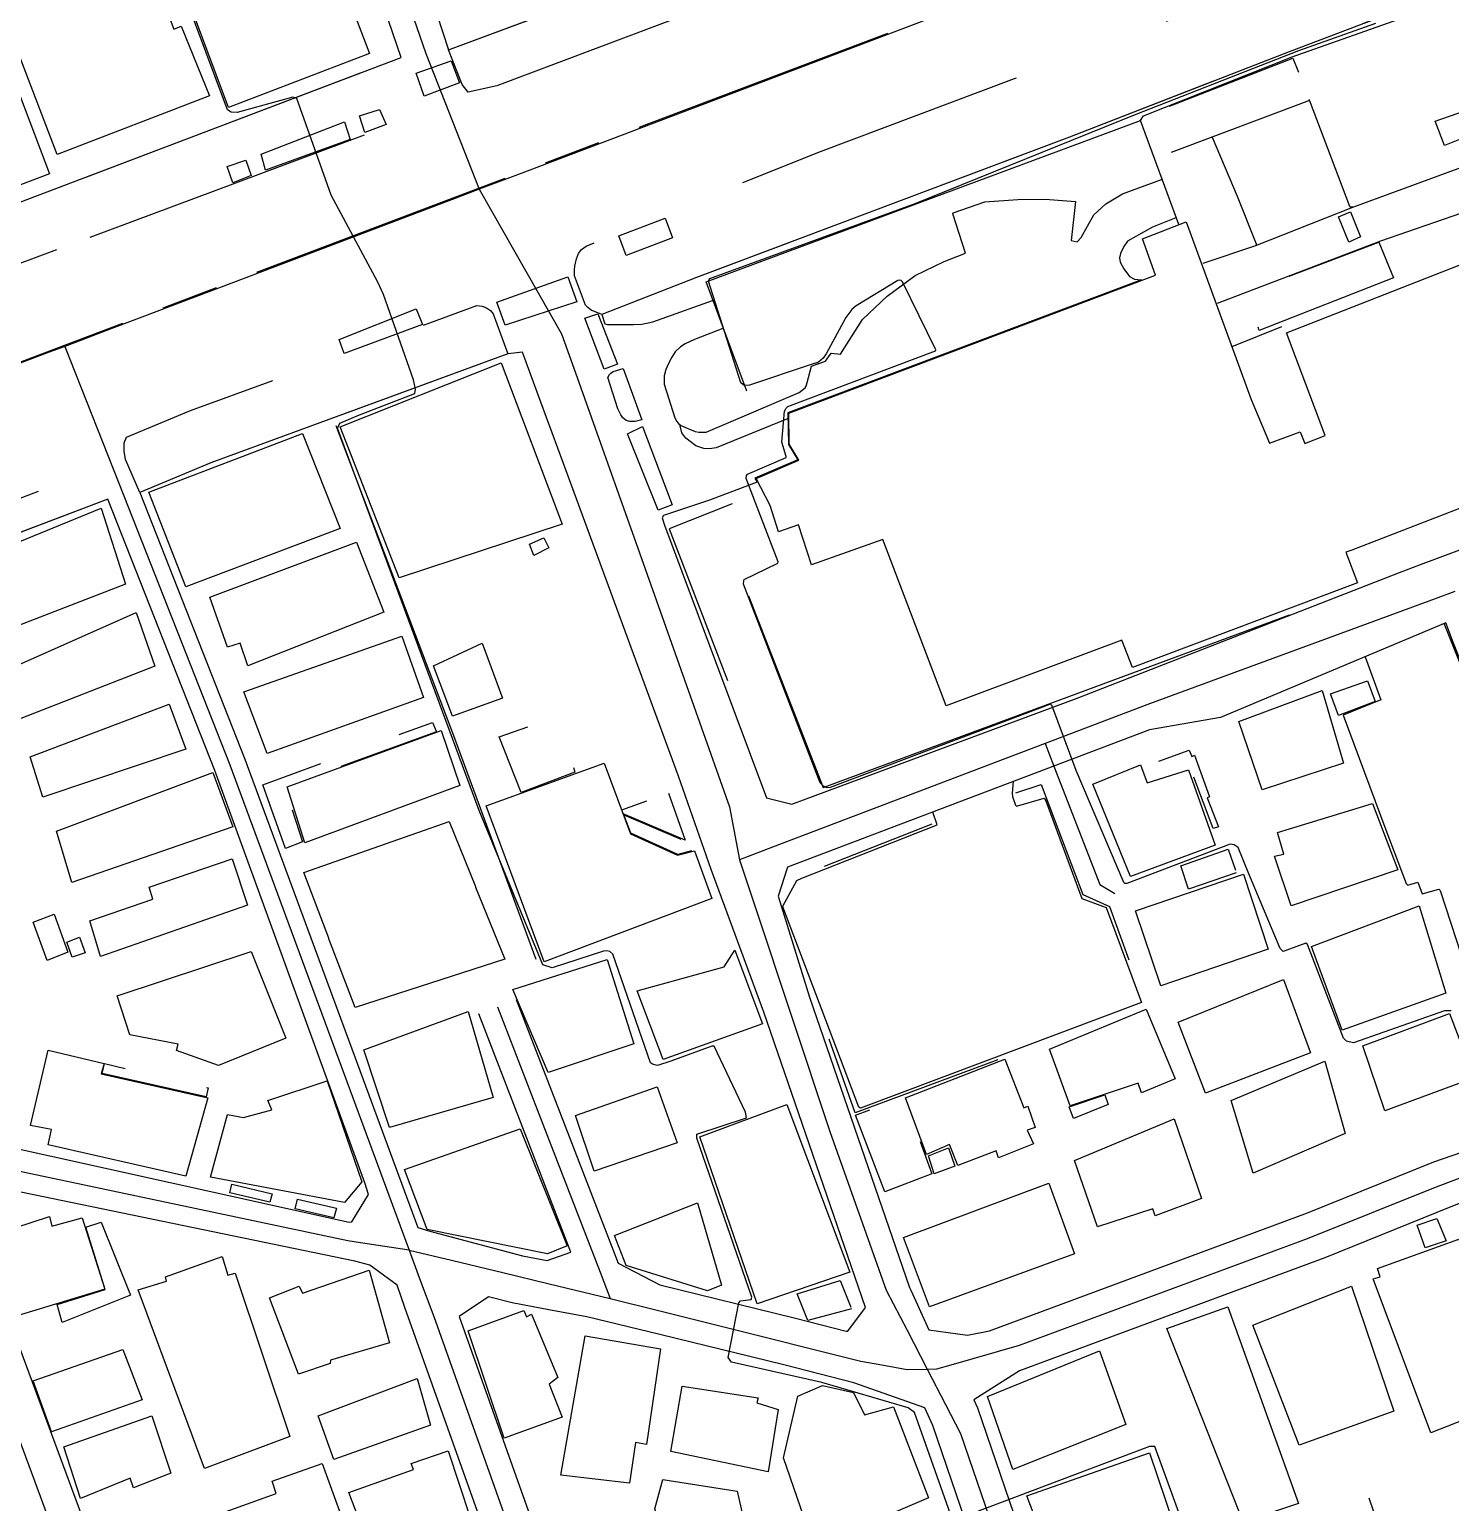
# Model space of a CAD drawing. Header units: millimetres. Extents: x 198785 to 203305, y 542885 to 545889.
# Drawn here: x 202282.9 to 202460, y 544903.6 to 545087.1 of the extents above; entities that cross this region are included whole.
import ezdxf

# ---------------------------------------------------------------- set-up
doc = ezdxf.new("R2010")
doc.units = ezdxf.units.MM
for name, pattern in [('FENCE_25K', [54.3, 28.7, -9.2, -16.4]), ('HIDDEN_BULD_25K', [28.8, 18.4, -10.4]), ('HIDDEN_EMD_25K', [50.97, 33.12, -5.36, 7.13, -5.36]), ('HIDDEN_IN_25K', [56.5, 36.5, -20])]:
    doc.linetypes.add(name, pattern=pattern)
for name, color, linetype in [('A0013114', 253, 'Continuous'), ('A0013117', 253, 'Continuous'), ('A0013118', 253, 'Continuous'), ('A0023214', 253, 'Continuous'), ('A0023217', 253, 'Continuous'), ('A0033324', 253, 'Continuous'), ('A0043325', 253, 'Continuous'), ('B0014111', 253, 'Continuous'), ('B0014112', 253, 'Continuous'), ('B0014113', 253, 'Continuous'), ('B0014116', 253, 'Continuous'), ('B0014118', 253, 'Continuous'), ('B0024120', 253, 'Continuous'), ('C0076117', 253, 'Continuous'), ('F0017111', 253, 'Continuous'), ('F0047224', 253, 'Continuous'), ('G0018117', 253, 'Continuous')]:
    doc.layers.add(name, color=color, linetype=linetype)

msp = doc.modelspace()

# ---------------------------------------------------------------- linework, layer by layer
at = {"layer": 'A0013114'}
for points in [[(202335.12, 545084.58), (202390.55, 545105.23), (202449.19, 545126.35)], [(202488.88, 545101.82), (202481.16, 545098.78), (202480.76, 545099.96), (202469.6, 545095.7), (202461.57, 545092.63), (202439.86, 545084.34), (202412.49, 545073.72), (202366, 545056.24), (202354.21, 545051.63)], [(202236.4, 545048.04), (202262.96, 545058.47), (202277.75, 545064.09), (202282.7, 545065.97), (202329.21, 545083.65)], [(202344.32, 545046.91), (202342.51, 545046.72), (202305.5, 545033.14), (202296.62, 545029.45)], [(202292.65, 545028.61), (202247.1, 545011.33), (202252.14, 544999.06), (202262.2, 544970.74), (202265.7, 544960.88)]]:
    msp.add_lwpolyline(points, dxfattribs=at)
at = {"layer": 'A0013117'}
for points in [[(202449.19, 545126.35), (202449.27, 545129.41), (202434.21, 545172.85), (202431.1, 545173.99), (202430.55, 545173.77), (202417.68, 545169.04), (202320.67, 545133.28), (202319.44, 545132.79), (202319.2, 545132.26), (202320.67, 545126.94), (202332.23, 545093.39), (202335.12, 545084.58)], [(202329.21, 545083.65), (202326.56, 545091.44), (202315.46, 545123.66), (202312.36, 545129.35), (202311.73, 545129.69), (202310.25, 545129.09), (202290.52, 545121.31), (202279.3, 545117.13), (202221.37, 545094.45), (202220.85, 545091.58), (202234.5, 545053.4), (202236.4, 545048.04)], [(202361.73, 545026.31), (202362.04, 545025.38), (202374.72, 544991.42), (202377.87, 544990.6), (202413.44, 545003.83), (202453.63, 545019.49), (202456.22, 545020.46), (202463.24, 545023.09), (202490.13, 545033.17), (202512.21, 545041.34), (202514.27, 545045.82), (202503.66, 545076.23)], [(202354.21, 545051.63), (202354.59, 545050.46)], [(202343.55, 544966.28), (202356.23, 544933.45), (202361.42, 544930.72), (202378.34, 544926.6), (202384.66, 544924.97), (202384.86, 544924.95), (202387.08, 544927.93), (202374.41, 544964.7), (202369.82, 544977.06), (202367.82, 544982.46), (202365.5, 544989.11), (202363.75, 544994.11), (202349.42, 545033.05), (202346.6, 545040.72), (202344.32, 545046.91)], [(202265.7, 544960.88), (202267.37, 544958.74), (202270.37, 544950.11), (202322.71, 544938.55), (202323.06, 544938.6), (202325.13, 544941.98), (202324.68, 544943.43), (202305.97, 544994.81), (202292.65, 545028.61)], [(202296.62, 545029.45), (202309.71, 544996.23), (202331.3, 544937.87), (202332.76, 544937.41), (202344.34, 544934.33), (202347.38, 544933.77), (202350.35, 544934.8), (202338.89, 544964.48)], [(202394.96, 544925.11), (202399.79, 544924.48), (202402.54, 544925.02), (202442.16, 544939.69), (202457.91, 544946.07), (202476.4, 544952.46), (202482.79, 544954.99), (202460.34, 545010.68), (202459.38, 545013.2), (202431.31, 545001.4), (202422.45, 544999.89), (202377.36, 544982.76), (202376.18, 544979.17), (202380.11, 544966.57), (202392.57, 544930.41), (202392.74, 544930.06), (202394.96, 544925.11)], [(202493.02, 544893.11), (202523.85, 544941.23), (202523.96, 544941.42), (202523.43, 544945.51), (202506.2, 544956.97), (202491.58, 544952.96), (202488.89, 544951.89), (202484.56, 544950.18), (202460.02, 544940.45), (202444.32, 544934.09), (202406.26, 544920), (202400.58, 544916.42), (202401.04, 544915.41), (202417.47, 544867.3)], [(202320.24, 544826.3), (202357.03, 544839.87), (202358.94, 544845.92), (202356.56, 544852.36), (202329.68, 544927.9), (202328.71, 544930.68), (202325.31, 544933.2), (202323.45, 544933.69), (202276.74, 544943.32), (202274.46, 544942.36), (202274.78, 544941.33), (202316.78, 544827.96), (202320.24, 544826.3)], [(202379.34, 544900.94), (202395.41, 544856.88), (202397.34, 544855.09), (202411.59, 544860.38), (202412.81, 544862.38), (202395.45, 544913.21), (202394.47, 544915.4), (202385.61, 544918.53), (202376.88, 544920.78), (202361.46, 544924.53), (202352.35, 544926.75), (202347.61, 544927.63), (202343.02, 544928.48), (202340.11, 544929.25), (202336.45, 544926.77), (202362.2, 544854.41), (202365.45, 544845.62), (202369.5, 544844.56), (202388.47, 544851.75), (202389.31, 544856.08), (202373.71, 544898.89)], [(202449.81, 544904.2), (202457.95, 544880.37)]]:
    msp.add_lwpolyline(points, dxfattribs=at)
at = {"layer": 'A0013118'}
for points in [[(202429.13, 545058), (202435.7, 545060.2), (202447.78, 545064.98), (202466.26, 545071.75), (202477, 545075.62), (202477.46, 545075.9), (202479.46, 545079.64), (202479.81, 545079.77), (202481.92, 545080.61), (202486.13, 545082.21), (202487.73, 545083.51), (202488.74, 545084.66), (202489.39, 545086.36), (202489.53, 545087.31), (202489.35, 545088.72), (202488.84, 545089.81), (202487.27, 545091.44), (202486.03, 545092.03), (202484.64, 545092.43), (202482.15, 545092.43)], [(202447.78, 545064.98), (202447.52, 545065.01), (202447.43, 545065.08), (202442.41, 545078.32), (202442.36, 545078.41), (202442.34, 545078.4)], [(202503.66, 545076.23), (202503.27, 545076.39), (202498.46, 545076.74), (202483.94, 545071.96), (202478.18, 545070.05), (202451.24, 545060.75), (202430.9, 545053.01)], [(202430.28, 545073.72), (202433.37, 545066.36), (202435.76, 545060.44), (202435.7, 545060.2)], [(202369.28, 545049.86), (202365.76, 545048.5), (202364.59, 545047.97), (202364, 545047.58), (202363.37, 545046.99), (202362.95, 545046.32), (202362.52, 545045.53), (202362.17, 545044.77), (202362, 545043.96), (202361.98, 545042.93), (202363.3, 545038.76), (202363.54, 545038.31), (202363.77, 545038.04), (202364.07, 545037.8), (202365.84, 545037.04), (202366.29, 545036.96), (202367.21, 545036.95), (202378.79, 545041.91), (202379.55, 545042.49), (202379.67, 545042.7), (202379.8, 545043.13), (202380.36, 545045.17), (202382.08, 545045.82), (202382.79, 545046.81), (202383.97, 545046.68), (202384.47, 545047.45), (202386.7, 545051.01), (202389.76, 545053.92), (202393.28, 545056.46), (202396.87, 545058.22), (202399.55, 545059.25), (202397.97, 545064.18), (202397.98, 545064.29), (202401.95, 545065.66), (202406.04, 545065.96), (202409.48, 545065.99), (202413.26, 545065.71), (202412.68, 545060.83), (202413.45, 545060.66), (202413.93, 545061.23), (202415.54, 545064.03), (202417.04, 545065.4), (202419.09, 545066.64), (202423.95, 545068.42)], [(202425.74, 545063.66), (202422.83, 545062.5), (202419.7, 545060.76), (202419.25, 545060.11), (202418.83, 545059.22), (202418.73, 545058.68), (202418.82, 545058.14), (202419.25, 545057.32), (202419.98, 545056.34), (202420.6, 545056.02), (202421.45, 545055.96), (202377.41, 545039.39), (202377.46, 545035.42), (202378.63, 545033.51), (202373.29, 545031.22), (202373.55, 545030.72), (202367.63, 545028.5), (202361.89, 545026.58), (202361.73, 545026.31)], [(202354.59, 545050.46), (202354.9, 545050.36), (202358.15, 545050.38), (202359.21, 545050.42), (202360.55, 545050.71), (202367.99, 545053.35)], [(202449.35, 545008.99), (202451.3, 545003.63), (202446.59, 545001.69), (202451.93, 544987.4), (202454.45, 544980.72), (202454.65, 544980.52), (202455.88, 544980.9), (202456.44, 544979.46), (202458.51, 544980.02), (202458.68, 544979.85), (202462.64, 544967.78), (202462.8, 544967.61), (202474.93, 544971.8), (202474.93, 544972.18), (202467.29, 544992.91), (202459.19, 545013.12)], [(202405.46, 544993.44), (202405.33, 544992), (202405.38, 544991.56), (202405.75, 544990.48), (202405.88, 544990.38), (202409.33, 544991.35), (202409.55, 544991.05), (202414.02, 544978.85), (202417.08, 544977.75), (202421.46, 544965.92), (202386.44, 544952.74), (202386.24, 544952.85), (202376.77, 544977.81), (202376.75, 544977.91), (202378.53, 544981.1), (202379.12, 544981.38), (202395.99, 544988.05), (202395.46, 544989.64)]]:
    msp.add_lwpolyline(points, dxfattribs=at)
at = {"layer": 'A0023214'}
msp.add_lwpolyline([(202410.87, 545094.5), (202344.05, 545069.16), (202338.94, 545067.22), (202336.37, 545066.25), (202308.33, 545055.62), (202291.96, 545049.41), (202289.38, 545048.44), (202287.29, 545047.65), (202285.02, 545046.79), (202262.18, 545038.12), (202241.57, 545030.31), (202238.47, 545029.13)], dxfattribs=at)
at = {"layer": 'A0023217'}
for points in [[(202314.18, 545134.95), (202315.63, 545131.26), (202318.63, 545123.66), (202332.26, 545084.13), (202338.94, 545067.22), (202349.2, 545049.23), (202350.53, 545045.5), (202352.93, 545038.74), (202356.3, 545029.28), (202358.47, 545023.22), (202370.11, 544990.27), (202371.36, 544983.69)], [(202287.29, 545047.65), (202294.63, 545029.03), (202307.84, 544995.52), (202329.1, 544938.07), (202330.21, 544935.07)], [(202460.52, 545017.11), (202458.07, 545016.21), (202422.45, 545003.1), (202409.48, 544998.17), (202375.46, 544985.25), (202371.36, 544983.69)], [(202409.48, 544998.17), (202410.56, 544995.37), (202416.26, 544980.59), (202418.16, 544979.5)], [(202371.36, 544983.69), (202373.19, 544978.18), (202382.63, 544949.85), (202389.66, 544930.07), (202392.25, 544925.07), (202394.76, 544920.23)], [(202341.22, 544965.38), (202346.87, 544950.76), (202353.99, 544932.33), (202355.27, 544929.02)], [(202394.76, 544920.23), (202395.95, 544920.26), (202397.76, 544920.78), (202406.26, 544923.2), (202442.16, 544936.49), (202457.91, 544942.83), (202483.67, 544952.61), (202486.08, 544953.52)], [(202315.24, 544820.61), (202314.19, 544823.43), (202313.14, 544826.25), (202270.22, 544942.22), (202268.17, 544947.73)], [(202330.21, 544935.07), (202324.15, 544935.98), (202322.55, 544936.22), (202277.12, 544945.82), (202272.06, 544946.9), (202268.17, 544947.73)], [(202330.21, 544935.07), (202331.51, 544931.54), (202333.28, 544926.77), (202362.15, 544845.62), (202363.5, 544842.3), (202364.63, 544839.51)], [(202330.21, 544935.07), (202335.46, 544933.8), (202342.06, 544932.21), (202347.49, 544930.9), (202355.27, 544929.02)], [(202355.27, 544929.02), (202361.44, 544927.48), (202368.77, 544925.65), (202386.5, 544921.22), (202389.09, 544920.75), (202392.25, 544920.17), (202394.76, 544920.23)], [(202394.76, 544920.23), (202397.04, 544915.83), (202398.91, 544912.22), (202415.14, 544864.84), (202417.65, 544859.32)]]:
    msp.add_lwpolyline(points, dxfattribs=at)
at = {"layer": 'A0033324', "linetype": 'HIDDEN_IN_25K', "flags": 128}
for points in [[(202341.11, 545080.09), (202337.56, 545079.32), (202336.81, 545080.28), (202335.12, 545084.58), (202390.55, 545105.23), (202449.19, 545126.35), (202449.23, 545122.38), (202448.83, 545121.36), (202448.04, 545120.47), (202394.64, 545100.22), (202341.11, 545080.09)], [(202491.26, 545107.35), (202496.83, 545093.04), (202498.03, 545089.12), (202498.06, 545087.47), (202498.02, 545087.23), (202497.71, 545086.09), (202496.91, 545084.32), (202494.77, 545082.29), (202495.74, 545085.84), (202495.74, 545088.02), (202495.45, 545089.47), (202493.36, 545095.35), (202491.04, 545100.72), (202490.49, 545101.39), (202489.74, 545101.84), (202488.88, 545101.82), (202481.16, 545098.78), (202480.76, 545099.96), (202469.6, 545095.7), (202461.57, 545092.63), (202439.86, 545084.34), (202412.49, 545073.72), (202366, 545056.24), (202354.21, 545051.63), (202352.87, 545052.16), (202352.46, 545052.5), (202352.18, 545052.77), (202350.81, 545056.43), (202350.8, 545057.18), (202350.85, 545057.65), (202351.07, 545058.56), (202351.32, 545059.21), (202351.69, 545059.74), (202352.28, 545060.12), (202358.51, 545062.75), (202381.48, 545071.91), (202405.62, 545081.01), (202440.55, 545094.22), (202464.44, 545103.54), (202483.54, 545110.61), (202485.39, 545111.11), (202486.26, 545111.18), (202486.61, 545111.16), (202486.91, 545111.12), (202487.59, 545110.86), (202489.5, 545109.54), (202491.02, 545107.87), (202491.26, 545107.35)], [(202286.26, 545059.69), (202255.74, 545048.33), (202251.99, 545048.64), (202239.85, 545043.82), (202239.3, 545043.77), (202238.2, 545044), (202237.14, 545045.91), (202236.4, 545048.04), (202262.96, 545058.47), (202277.75, 545064.09), (202282.7, 545065.97), (202329.21, 545083.65), (202331.41, 545078.85), (202331.55, 545077.42), (202331.2, 545076.9), (202330.63, 545076.46), (202327.65, 545075.1), (202286.26, 545059.69)], [(202305.5, 545033.14), (202296.62, 545029.45), (202294.87, 545033.57), (202294.68, 545034.6), (202294.68, 545035.62), (202294.97, 545036.35), (202302.95, 545039.66), (202316.91, 545044.78), (202338.65, 545052.76), (202339.31, 545052.66), (202339.84, 545052.45), (202340.34, 545052.13), (202340.69, 545051.69), (202342.51, 545046.72), (202305.5, 545033.14)], [(202377.42, 545038.65), (202368.47, 545035), (202367.63, 545034.89), (202366.94, 545034.92), (202365.94, 545035.25), (202364.67, 545036.23), (202364.2, 545036.87), (202363.93, 545037.91), (202364.07, 545037.8), (202365.84, 545037.04), (202366.29, 545036.96), (202367.21, 545036.95), (202378.79, 545041.91), (202379.55, 545042.49), (202379.67, 545042.7), (202379.8, 545043.13), (202380.36, 545045.17), (202382.08, 545045.82), (202382.79, 545046.81), (202383.87, 545046.69), (202381.43, 545042.04), (202381.12, 545041.29), (202380.78, 545040.66), (202377.41, 545039.39), (202377.42, 545038.65)], [(202358.36, 545038.31), (202357.72, 545038.31), (202357.24, 545038.43), (202356.85, 545038.73), (202356.59, 545039.11), (202356.2, 545039.87), (202354.95, 545043.79), (202355.17, 545044.16), (202355.34, 545044.31), (202355.64, 545044.52), (202356.86, 545044.91), (202359.19, 545038.48), (202358.36, 545038.31)], [(202292.65, 545028.61), (202247.1, 545011.33), (202246.17, 545014.34), (202246.36, 545014.99), (202246.9, 545015.53), (202268.25, 545023.64), (202289.36, 545031.64), (202290.19, 545031.52), (202290.93, 545031.31), (202291.52, 545030.78), (202292.65, 545028.61)]]:
    msp.add_lwpolyline(points, dxfattribs=at)
at = {"layer": 'A0043325'}
for points in [[(202336.46, 545080.47), (202332.06, 545078.82), (202331.06, 545081.69), (202335.43, 545083.24), (202336.46, 545080.47)], [(202448.77, 545061.31), (202447.31, 545060.64), (202446.02, 545063.81), (202447.52, 545064.4), (202448.77, 545061.31)], [(202351.1, 545053.18), (202342.17, 545050.28), (202341.11, 545053.15), (202349.97, 545056.33), (202351.1, 545053.18)], [(202356.15, 545045.43), (202354.52, 545044.8), (202352.08, 545051.15), (202353.73, 545051.72), (202356.15, 545045.43)], [(202362.98, 545027.91), (202361.23, 545027.23), (202357.42, 545036.76), (202359.27, 545037.66), (202362.98, 545027.91)]]:
    msp.add_lwpolyline(points, dxfattribs=at)
at = {"layer": 'B0014111'}
for points in [[(202290.77, 545098.49), (202293.3, 545091.93), (202298.24, 545094.05), (202300.86, 545087.18), (202301.8, 545087.55), (202305.34, 545078.86), (202286.32, 545071.55), (202279.75, 545088.83), (202283.12, 545090.15), (202281.78, 545093.52), (202278.77, 545092.39), (202275.07, 545101.87), (202291.73, 545108.42), (202294.94, 545100.02), (202290.77, 545098.49)], [(202325.25, 545084.13), (202307.68, 545077.43), (202299.75, 545098.66), (202317.32, 545104.91), (202325.25, 545084.13)], [(202285.38, 545069.15), (202274.51, 545065.04), (202263.35, 545093.7), (202274.51, 545097.85), (202285.38, 545069.15)], [(202504.33, 545044.18), (202447.67, 545022.28), (202446.93, 545022.01), (202448.37, 545018.21), (202420.35, 545007.66), (202419.03, 545011.06), (202397.14, 545002.85), (202389.21, 545023.58), (202380.32, 545020.42), (202378.7, 545025.41), (202376.21, 545024.53), (202375.17, 545027.81), (202373.43, 545031.17), (202378.78, 545033.46), (202377.56, 545035.45), (202377.51, 545039.32), (202423.22, 545056.52), (202421.58, 545061.03), (202427.03, 545063.16), (202435.12, 545041.05), (202437.43, 545035.61), (202441.25, 545037), (202441.8, 545035.54), (202444.36, 545036.54), (202439.54, 545049.33), (202494.85, 545071.01)], [(202349.28, 545025.49), (202328.96, 545018.83), (202321.62, 545037.63), (202341.65, 545045.62), (202349.28, 545025.49)], [(202321.6, 545024.96), (202302.36, 545017.71), (202297.76, 545029.48), (202316.93, 545036.8), (202321.6, 545024.96)], [(202294.87, 545018.02), (202275.9, 545010.71), (202272.41, 545019.58), (202291.83, 545027.48), (202294.87, 545018.02)], [(202327.05, 545014.54), (202310.11, 545007.85), (202309.16, 545010.69), (202307.57, 545010.16), (202305.38, 545016.4), (202323.62, 545023.27), (202327.05, 545014.54)], [(202341.84, 545003.83), (202335.59, 545001.59), (202333.23, 545007.85), (202339.31, 545010.67), (202341.84, 545003.83)], [(202357.8, 544986.92), (202363.64, 544984.26), (202365.74, 544984.82), (202367.91, 544978.86), (202347.01, 544970.98), (202339.79, 544990.39), (202354.49, 544995.73), (202357.8, 544986.92)], [(202421.34, 544995.53), (202422.16, 544993.28), (202427.31, 544994.91), (202430.66, 544985.51), (202420.08, 544981.61), (202415.42, 544993.11), (202421.34, 544995.53)], [(202314.82, 544961.48), (202306.44, 544958.06), (202301.22, 544959.94), (202301.42, 544960.72), (202295.4, 544961.9), (202293.83, 544966.75), (202310.5, 544972.28), (202314.82, 544961.48)], [(202374.24, 544963.24), (202361.84, 544958.8), (202358.62, 544967.35), (202369.45, 544970.37), (202370.8, 544972.42), (202374.24, 544963.24)], [(202425.64, 544956.39), (202421.45, 544954.66), (202421.06, 544955.84), (202412.59, 544953.02), (202409.98, 544960.11), (202422.05, 544965.07), (202425.64, 544956.39)], [(202305.1, 544954.03), (202302.39, 544944.28), (202285.2, 544948.18), (202285.62, 544950.08), (202283.01, 544950.6), (202285.2, 544959.96), (202292.2, 544958.31), (202291.84, 544957.02), (202305.1, 544954.03)], [(202404.42, 544958.85), (202406.8, 544952.8), (202407.29, 544953), (202408.2, 544950.35), (202407.23, 544950.02), (202408, 544948.28), (202403.65, 544946.55), (202403.34, 544947.42), (202398.58, 544945.59), (202397.54, 544948.21), (202394.67, 544946.96), (202392.04, 544954.03), (202404.42, 544958.85)], [(202385.13, 544932.3), (202373.57, 544928.35), (202366.43, 544949.19), (202377.27, 544953.19), (202385.13, 544932.3)], [(202349.91, 544935.59), (202347.45, 544934.58), (202332.45, 544937.61), (202329.61, 544945.1), (202344.03, 544950.16), (202349.91, 544935.59)], [(202413.11, 544934.61), (202395.03, 544927.99), (202391.82, 544936.64), (202409.92, 544943.38), (202413.11, 544934.61)], [(202369.12, 544930.71), (202367.39, 544929.97), (202357.23, 544933.16), (202355.81, 544936.89), (202366.12, 544940.93), (202369.12, 544930.71)], [(202285.37, 544939.23), (202285.68, 544938.04), (202289.44, 544939.1), (202292.28, 544930.18), (202280.41, 544926.57), (202276.81, 544936.45), (202285.37, 544939.23)], [(202295.47, 544929.45), (202286.98, 544926.04), (202286.34, 544928.29), (202292.34, 544930.15), (202289.91, 544937.91), (202291.82, 544938.53), (202295.47, 544929.45)], [(202468.34, 544916.54), (202457.52, 544912.3), (202450.34, 544931.48), (202451.19, 544931.73), (202450.88, 544932.77), (202461.02, 544936.44), (202468.34, 544916.54)], [(202306.91, 544934.25), (202307.6, 544931.92), (202308.54, 544932.2), (202315.34, 544911.85), (202304.69, 544907.84), (202296.43, 544930.12), (202299.98, 544931.2), (202299.83, 544931.73), (202306.91, 544934.25)], [(202325.22, 544932.55), (202327.77, 544923.51), (202320.39, 544921.34), (202320.35, 544920.95), (202316.42, 544919.62), (202312.8, 544929.12), (202316.51, 544930.58), (202316.9, 544929.69), (202325.22, 544932.55)], [(202344.5, 544927.54), (202344.82, 544926.75), (202345.46, 544927.07), (202348.74, 544919.17), (202347.64, 544918.35), (202349.25, 544914.26), (202342.03, 544911.62), (202337.55, 544924.99), (202344.5, 544927.54)], [(202441.03, 544903.48), (202434.14, 544901.2), (202424.62, 544925.28), (202432.22, 544928), (202441.03, 544903.48)], [(202296.91, 544916.39), (202285.63, 544912.42), (202283.34, 544918.76), (202294.52, 544922.66), (202296.91, 544916.39)], [(202376.19, 544915.22), (202374.92, 544907.43), (202362.83, 544909.98), (202364.24, 544918.11), (202373.69, 544916.67), (202373.54, 544916.02), (202376.19, 544915.22)], [(202385.59, 544917.31), (202386.93, 544914.54), (202390.58, 544915.55), (202394.93, 544904.18), (202380.67, 544898.1), (202376.85, 544909.17), (202378.63, 544916.85), (202381.71, 544918.21), (202385.59, 544917.31)], [(202300.52, 544907.28), (202295.85, 544905.43), (202295.44, 544906.63), (202289.25, 544904.1), (202287.17, 544910.57), (202298.13, 544914.41), (202300.52, 544907.28)]]:
    msp.add_lwpolyline(points, dxfattribs=at)
at = {"layer": 'B0014112'}
for points in [[(202446.65, 544995.72), (202436.5, 544992.4), (202433.6, 545000.91), (202443.97, 545004.76), (202446.65, 544995.72)], [(202453.4, 544982.42), (202440.11, 544977.95), (202438.03, 544984.12), (202439.22, 544984.38), (202438.4, 544987.07), (202450.26, 544990.72), (202453.4, 544982.42)], [(202310.06, 544978.05), (202291.72, 544971.62), (202290.39, 544976.07), (202298.27, 544978.8), (202297.79, 544980.26), (202308.13, 544983.81), (202310.06, 544978.05)], [(202437.23, 544972.55), (202423.89, 544968), (202420.7, 544977.32), (202434.18, 544981.91), (202437.23, 544972.55)], [(202459.37, 544967.09), (202446.45, 544962.47), (202442.66, 544972.89), (202456.07, 544977.94), (202459.37, 544967.09)], [(202358.2, 544960.76), (202347.52, 544957.2), (202343.12, 544967.52), (202354.86, 544971.25), (202358.2, 544960.76)], [(202442.52, 544959.64), (202429.45, 544954.6), (202426.03, 544963.47), (202439.15, 544968.79), (202442.52, 544959.64)], [(202462.9, 544956.51), (202451.8, 544952.4), (202449.06, 544960.51), (202459.84, 544964.53), (202462.9, 544956.51)], [(202446.84, 544949.58), (202435.37, 544944.66), (202432.65, 544953.69), (202444.33, 544958.6), (202446.84, 544949.58)], [(202363.59, 544948.43), (202353.25, 544944.91), (202350.94, 544951.85), (202361.12, 544955.42), (202363.59, 544948.43)], [(202428.95, 544941.48), (202423.18, 544939.33), (202422.89, 544940.21), (202415.98, 544937.98), (202413.11, 544946.24), (202425.54, 544951.42), (202428.95, 544941.48)], [(202452.89, 544914.99), (202441.12, 544910.76), (202435.33, 544925.72), (202447.64, 544930.58), (202452.89, 544914.99)], [(202419.5, 544913.33), (202405.42, 544907.72), (202402.27, 544916.82), (202416.22, 544922.5), (202419.5, 544913.33)], [(202319.35, 544908.48), (202324.03, 544895.7), (202315.99, 544892.76), (202315.22, 544895.21), (202312.59, 544894.41), (202312.02, 544896.04), (202310.48, 544895.43), (202309.8, 544897.21), (202309.27, 544897.02), (202307.4, 544902.51), (202313.62, 544904.72), (202313.14, 544906.28), (202319.35, 544908.48)], [(202337.82, 544901.74), (202325.51, 544897.43), (202322.68, 544904.87), (202330.73, 544907.71), (202330.45, 544908.48), (202335.08, 544910.06), (202337.82, 544901.74)], [(202372.47, 544898.8), (202362.99, 544895.95), (202360.83, 544902.82), (202361.82, 544906.5), (202371.06, 544905.04), (202372.47, 544898.8)]]:
    msp.add_lwpolyline(points, dxfattribs=at)
at = {"layer": 'B0014113'}
for points in [[(202298.49, 545007.83), (202280.84, 545000.93), (202278.87, 545006.8), (202296.19, 545014.49), (202298.49, 545007.83)], [(202331.99, 545003.89), (202312.51, 544996.91), (202309.61, 545004.63), (202329.3, 545011.56), (202331.99, 545003.89)], [(202302.39, 544997.48), (202284.55, 544991.49), (202282.96, 544996.53), (202300.31, 545003.06), (202302.39, 544997.48)], [(202336.53, 544992.96), (202317.21, 544985.81), (202314.99, 544992.79), (202334.2, 544999.78), (202336.53, 544992.96)], [(202308.23, 544987.79), (202288.17, 544980.87), (202286.25, 544987.26), (202305.75, 544994.55), (202308.23, 544987.79)], [(202342.11, 544971.29), (202323.48, 544965.28), (202320.21, 544973.85), (202320.18, 544973.94), (202317.07, 544982.09), (202335.19, 544988.45), (202338.45, 544980.36), (202338.49, 544980.27), (202342.11, 544971.29)], [(202340.67, 544954.09), (202327.77, 544950.35), (202324.57, 544960.02), (202337.56, 544964.8), (202340.67, 544954.09)], [(202320, 544956.14), (202324.32, 544943.56), (202322.15, 544940.99), (202305.43, 544944.15), (202307.58, 544951.96), (202309.54, 544951.58), (202313.07, 544952.54), (202312.6, 544953.71), (202320, 544956.14)], [(202361.52, 544922.76), (202359.77, 544910.85), (202358.39, 544911.1), (202357.65, 544906.02), (202349.1, 544907.01), (202352.14, 544924.39), (202361.52, 544922.76)], [(202332.88, 544913.27), (202320.8, 544908.99), (202318.87, 544914.42), (202331.19, 544919.06), (202332.88, 544913.27)], [(202422.19, 544895.51), (202416.89, 544893.67), (202416.65, 544894.32), (202411.69, 544892.51), (202407.19, 544904.44), (202422.45, 544909.8), (202426.43, 544898.03), (202421.86, 544896.34), (202422.19, 544895.51)]]:
    msp.add_lwpolyline(points, dxfattribs=at)
at = {"layer": 'B0014116', "linetype": 'HIDDEN_BULD_25K', "flags": 128}
for points in [[(202442.4, 545078.27), (202423.76, 545071.27), (202421.75, 545076.35), (202440.32, 545083.57), (202442.4, 545078.27)], [(202464.74, 545074.89), (202459.24, 545072.68), (202458.06, 545075.71), (202463.68, 545077.68), (202464.74, 545074.89)], [(202452.85, 545056.2), (202436.14, 545049.62), (202434.4, 545054.29), (202451.06, 545060.65), (202452.85, 545056.2)], [(202347.59, 545022.55), (202345.72, 545021.6), (202345.18, 545023.01), (202346.97, 545023.79), (202347.59, 545022.55)], [(202316.9, 544985.91), (202314.8, 544985.09), (202311.97, 544993.04), (202333.13, 545000.81), (202333.62, 544999.62), (202314.73, 544992.77), (202316.9, 544985.91)], [(202350.86, 544994.61), (202344.15, 544992.09), (202341.4, 544999.02), (202348.53, 545001.47), (202350.86, 544994.61)], [(202427.42, 544997.36), (202427.75, 544996.57), (202428.08, 544996.71), (202429.93, 544991.55), (202429.66, 544991.42), (202431.04, 544987.78), (202430.38, 544987.6), (202427.38, 544995.63), (202422.4, 544993.9), (202421.89, 544995.33), (202427.42, 544997.36)], [(202362.54, 544991.99), (202364.58, 544986.14), (202356.89, 544989.4), (202356.7, 544989.91), (202362.54, 544991.99)], [(202365.4, 544984.8), (202363.68, 544984.35), (202357.81, 544987.02), (202356.94, 544989.3), (202365.17, 544985.77), (202365.4, 544984.8)], [(202433.28, 544982.08), (202427.32, 544980.04), (202426.35, 544982.93), (202432.26, 544985.03), (202433.28, 544982.08)], [(202289.83, 544972.11), (202288.21, 544971.55), (202287.55, 544973.44), (202289.12, 544974.03), (202289.83, 544972.11)], [(202305.16, 544955.27), (202304.89, 544954.14), (202291.93, 544957.08), (202292.22, 544958.32), (202305.16, 544955.27)], [(202395.32, 544944.58), (202389.46, 544942.33), (202385.82, 544951.88), (202391.92, 544954.06), (202395.32, 544944.58)], [(202398.21, 544945.53), (202395.61, 544944.55), (202394.92, 544946.81), (202397.42, 544947.79), (202398.21, 544945.53)], [(202313.14, 544942.07), (202312.84, 544941.05), (202307.85, 544942.18), (202308.09, 544943.26), (202313.14, 544942.07)], [(202321.14, 544940.27), (202320.8, 544939.1), (202316.01, 544940.19), (202316.28, 544941.42), (202321.14, 544940.27)], [(202459.43, 544936.23), (202456.81, 544935.33), (202455.8, 544938.15), (202458.28, 544939), (202459.43, 544936.23)], [(202385.31, 544927.73), (202379.88, 544926.31), (202378.55, 544929.63), (202383.92, 544931.29), (202385.31, 544927.73)]]:
    msp.add_lwpolyline(points, dxfattribs=at)
at = {"layer": 'B0014118', "linetype": 'HIDDEN_BULD_25K', "flags": 128}
for points in [[(202450.58, 545003.4), (202446.01, 545001.66), (202445.02, 545004.35), (202449.64, 545006), (202450.58, 545003.4)], [(202287.67, 544972.19), (202285.09, 544971.14), (202283.33, 544975.91), (202285.95, 544976.92), (202287.67, 544972.19)]]:
    msp.add_lwpolyline(points, dxfattribs=at)
at = {"layer": 'B0024120', "linetype": 'FENCE_25K', "flags": 128}
for points in [[(202370.47, 545028.04), (202362.62, 545024.91), (202375.36, 544991.73)], [(202405.79, 544992.01), (202408.96, 544993.06), (202414.15, 544979.35), (202417.46, 544977.86), (202421.94, 544965.58), (202385.77, 544952.16), (202376.48, 544978.42), (202378.33, 544981.46), (202395.36, 544988.17)]]:
    msp.add_lwpolyline(points, dxfattribs=at)
at = {"layer": 'C0076117'}
for points in [[(202312.3, 545069.61), (202311.74, 545071.58), (202322.13, 545075.62), (202322.86, 545073.41), (202312.3, 545069.61)], [(202324.68, 545074.29), (202324.03, 545076.38), (202326.51, 545077.15), (202327.34, 545075.31), (202324.68, 545074.29)], [(202308.23, 545068.03), (202307.51, 545070.04), (202309.83, 545070.84), (202310.51, 545068.95), (202308.23, 545068.03)], [(202357.26, 545058.97), (202356.32, 545061.43), (202362.12, 545063.63), (202363, 545061.16), (202357.26, 545058.97)], [(202322.11, 545046.78), (202321.46, 545048.49), (202331.08, 545052.31), (202331.88, 545050.39), (202322.11, 545046.78)], [(202412.99, 544951.47), (202412.43, 544952.93), (202416.9, 544954.42), (202417.29, 544953.18), (202412.99, 544951.47)]]:
    msp.add_lwpolyline(points, dxfattribs=at)
at = {"layer": 'F0017111'}
for points, elevation in [([(202397.89, 544901.59), (202393.17, 544914.83), (202392.39, 544915.42), (202381.62, 544918.55), (202370.36, 544921.09), (202369.97, 544921.68), (202371.27, 544928.49), (202371.49, 544928.75), (202372.81, 544928.91), (202372.91, 544929.2), (202366.05, 544949.02), (202366.05, 544949.5), (202372.22, 544951.56), (202372.12, 544952.24), (202368.2, 544960.46), (202367.91, 544960.46), (202362.82, 544958.6), (202361.13, 544958.08), (202360.53, 544958.22), (202360.26, 544958.38), (202355.6, 544971.94), (202355.22, 544972.26), (202354.83, 544972.36), (202354.41, 544972.31), (202348.02, 544970.21), (202346.85, 544970.6), (202338.94, 544989.81), (202328.43, 545018.2), (202321.29, 545037.48), (202321.58, 545038.07), (202324.03, 545039.14), (202330.9, 545041.79), (202331.01, 545042.31), (202330.74, 545043.48), (202326.99, 545054.11), (202326.31, 545055.65), (202320.49, 545066.48), (202316.19, 545078.52), (202315.7, 545078.71), (202308.75, 545076.77), (202308.01, 545076.83), (202307.55, 545077.11), (202299.34, 545099.17)], 30), ([(202460.04, 544964.89), (202459.22, 544964.89), (202447.9, 544960.87), (202447, 544961.09), (202446.63, 544961.47), (202442.16, 544973.15), (202441.94, 544973.3), (202439.11, 544972.26), (202438.74, 544972.63), (202434.86, 544981.93), (202433.53, 544985.2), (202433.03, 544985.55), (202432.52, 544985.62), (202419.62, 544980.73), (202419.4, 544980.75), (202419.25, 544980.85), (202413.31, 544994.8), (202410.28, 545002.96), (202410.02, 545003.04), (202382.65, 544992.7), (202382.29, 544992.66), (202381.99, 544992.77), (202381.85, 544992.86), (202381.68, 544993.01), (202381.44, 544993.28), (202371.88, 545018.04), (202371.89, 545018.44), (202371.95, 545018.61), (202376.14, 545020.66), (202376.17, 545020.81), (202372.21, 545031.19), (202372.24, 545031.55), (202372.36, 545031.71), (202377.17, 545033.79), (202377.18, 545033.93), (202376.65, 545035.7), (202376.99, 545039.59), (202377.17, 545039.94), (202377.4, 545040.14), (202395.8, 545047.08), (202395.84, 545047.21), (202391.7, 545055.71), (202391.5, 545055.87), (202391.39, 545055.88), (202391.1, 545055.85), (202385.89, 545052.71), (202385.37, 545052.23), (202384.61, 545051.23), (202382.15, 545046.72), (202381.79, 545046.18), (202381.21, 545045.68), (202380.28, 545045.38), (202372.61, 545042.81), (202372, 545042.79), (202371.77, 545042.9), (202371.54, 545043.1), (202367.5, 545055.77), (202367.57, 545056), (202367.67, 545056.12), (202393.28, 545065.47), (202420.82, 545076.57), (202441.08, 545084.51), (202450.66, 545087.93)], 40), ([(202428.13, 544896.9), (202423.14, 544910.58), (202422.46, 544910.58), (202398.48, 544901.55)], 30)]:
    msp.add_lwpolyline(points, dxfattribs=dict(at, elevation=elevation))
at = {"layer": 'F0047224'}
for points in [[(202421.33, 545075.81), (202421.71, 545076.38), (202440.25, 545083.74), (202488.73, 545100.88)], [(202372.29, 545042.09), (202367.21, 545055.69), (202421.33, 545075.81)], [(202426.13, 545062.84), (202421.33, 545075.81)], [(202432.75, 545047.64), (202438.97, 545050.11)], [(202346.04, 544971.27), (202335.75, 544999.14), (202321.1, 545037.75)], [(202372.47, 545016.56), (202381.81, 544992.69), (202439.92, 545014.19)]]:
    msp.add_lwpolyline(points, dxfattribs=at)
at = {"layer": 'G0018117', "linetype": 'HIDDEN_EMD_25K', "flags": 128}
msp.add_lwpolyline([(203295.37, 545429.86), (203269.69, 545420.12), (203230.61, 545405.32), (203182.54, 545387.09), (203089.03, 545351.65), (203069.69, 545344.32), (202995.52, 545316.21), (202869.69, 545268.53), (202834.81, 545255.31), (202669.69, 545192.72), (202469.7, 545116.93), (202439.02, 545105.3), (202269.7, 545041.13), (202238.24, 545029.21), (202235.52, 545028.18), (202230.05, 545026.1), (202229.07, 545025.73), (202227.66, 545025.19), (202226.78, 545024.86), (202226.61, 545024.79), (202226.51, 545024.75), (202226.44, 545024.73), (202225.86, 545024.51), (202220.36, 545022.42), (202213.45, 545019.8), (202213.23, 545019.71), (202213.17, 545019.69), (202210.5, 545018.67), (202188.3, 545010.24), (202164.93, 545001.37), (202141.56, 544992.5), (202015.82, 544944.77), (201866.24, 544887.98), (201809.42, 544866.42), (201797.68, 544862.17), (201785.81, 544858.29), (201773.83, 544854.79), (201761.74, 544851.65), (201749.56, 544848.9), (201737.3, 544846.53), (201726.46, 544844.76), (201724.98, 544844.54), (201712.59, 544842.94), (201700.17, 544841.73), (201699.04, 544841.65), (201687.71, 544840.9), (201674.75, 544840.45), (201662.75, 544840.42), (201656.84, 544840.58), (201650.26, 544840.76), (201645.01, 544841.02), (201650.68, 544822.29), (201731.62, 544555.23), (201736.29, 544539.81), (201739.96, 544527.7), (201747.04, 544504.36), (201747.04, 544504.36)], dxfattribs=at)

doc.saveas('drawing.dxf')
